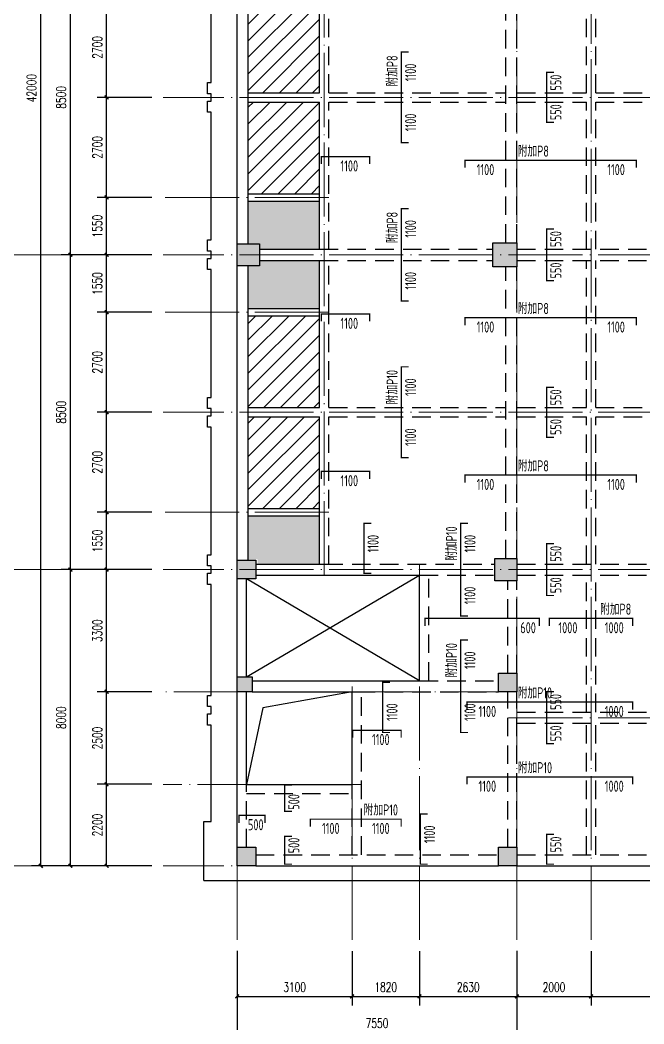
# Model space of a CAD drawing. Extents: x 3968514 to 5230306, y -516551 to -228246.
# Drawn here: x 4768262 to 4785097, y -487690 to -460582 of the extents above; entities that cross this region are included whole.
import ezdxf
from ezdxf.enums import TextEntityAlignment as Align

# ---------------------------------------------------------------- set-up
doc = ezdxf.new("R2010")
doc.units = 0
doc.header["$LTSCALE"] = 1000
doc.header["$MEASUREMENT"] = 0
for name, pattern in [('DASHED', [0.75, 0.5, -0.25]), ('DOTE', [2.42, 2, -0.2, 0.02, -0.2]), ('P_Dash1', [5, 4, -1])]:
    doc.linetypes.add(name, pattern=pattern)
for name, color, linetype, lineweight in [('AXIS', 3, 'Continuous', 15), ('BEAM', 4, 'Continuous', 25), ('BEAM-DASHED', 4, 'P_Dash1', 25), ('COLUMN-HATCH', 251, 'Continuous', 25), ('DOTE', 1, 'DOTE', 9), ('FLOOR', 7, 'Continuous', 25), ('FLOOR-HATCH', 252, 'Continuous', 15), ('FLOOR-REIN-UP', 15, 'Continuous', 35), ('FLOOR-REIN-UP-DIM', 142, 'Continuous', 25), ('FLOOR-REIN-UP-TEXT', 7, 'Continuous', 25), ('HOLE', 7, 'Continuous', 25), ('PUB_DIM', 3, 'Continuous', 15)]:
    doc.layers.add(name, color=color, linetype=linetype, lineweight=lineweight)
doc.layers.add('COLUMN', color=9, linetype='Continuous')
doc.styles.add('_TCH_DIM_T3', font='SIMPLEX.shx', dxfattribs={"width": 0.7, "bigfont": 'GBCBIG.shx'})
doc.styles.add('Pkpmeng', font='Pkpmeng', dxfattribs={"bigfont": 'pkpmchn'})
doc.dimstyles.new('_TCH_ARCH&&100', dxfattribs={"dimtxt": 255, "dimasz": 100, "dimexe": 250, "dimexo": 300, "dimgap": 122.5, "dimtad": 1, "dimdec": 0, "dimzin": 0, "dimdsep": 46, "dimtxsty": '_TCH_DIM_T3', "dimblk": 'ARCHTICK', "dimcen": 0.09, "dimclrt": 7, "dimazin": 2, "dimtfac": 1, "dimtdec": 0, "dimtix": 1, "dimtmove": 2, "dimatfit": 3, "dimfxl": 150, "dimtolj": 1, "dimtzin": 0, "dimarcsym": 0})

# ---------------------------------------------------------------- blocks, each defined once
blk = doc.blocks.new('fydrter')
at = {"layer": 'FLOOR-HATCH'}
h = blk.add_hatch(dxfattribs=at)
h.set_pattern_fill('ANSI31', color=256, scale=100, style=0)
h.set_pattern_definition([(45, (4609227.85, -504201), (-224.5064, 224.5064), [])])
h.paths.add_polyline_path([(4642440, -495775), (4642640, -495775), (4642640, -493825), (4641765, -493825), (4640715, -493825), (4640715, -495975), (4642440, -495975)], flags=0)
h.paths.add_polyline_path([(4626240, -486625), (4627115, -486625), (4628165, -486625), (4628165, -484150), (4626240, -484150)], flags=0)
h.paths.add_polyline_path([(4626240, -483900), (4628165, -483900), (4628165, -481425), (4627115, -481425), (4626240, -481425)], flags=0)
h.paths.add_polyline_path([(4640715, -483900), (4642640, -483900), (4642640, -481425), (4641765, -481425), (4640715, -481425)], flags=0)
h.paths.add_polyline_path([(4626240, -469625), (4627115, -469625), (4628165, -469625), (4628165, -467150), (4626240, -467150)], flags=0)
h.paths.add_polyline_path([(4640740, -469625), (4641765, -469625), (4642640, -469625), (4642640, -467150), (4640740, -467150)], flags=0)
h.paths.add_polyline_path([(4626240, -466900), (4628165, -466900), (4628165, -464425), (4627115, -464425), (4626240, -464425)], flags=0)
h.paths.add_polyline_path([(4640740, -466900), (4642640, -466900), (4642640, -464425), (4641765, -464425), (4640740, -464425)], flags=0)
h.paths.add_polyline_path([(4626340, -457975), (4626190, -457975), (4626190, -461125), (4627115, -461125), (4628165, -461125), (4628165, -457975)], flags=0)
h.paths.add_polyline_path([(4640740, -461125), (4641765, -461125), (4642640, -461125), (4642640, -458675), (4641765, -458675), (4640740, -458675)], flags=0)
h.paths.add_polyline_path([(4642440, -454775), (4642440, -454575), (4640740, -454575), (4640740, -456875), (4641765, -456875), (4642640, -456875), (4642640, -454775)], flags=0)
h.paths.add_polyline_path([(4640715, -492125), (4641765, -492125), (4642640, -492125), (4642640, -489925), (4641765, -489925), (4640715, -489925)], flags=0)
h.paths.add_polyline_path([(4640715, -486625), (4641765, -486625), (4642640, -486625), (4642640, -484150), (4640715, -484150)], flags=0)
h.paths.add_polyline_path([(4640715, -478125), (4641765, -478125), (4642640, -478125), (4642640, -475650), (4640715, -475650)], flags=0)
h.paths.add_polyline_path([(4640715, -475400), (4642640, -475400), (4642640, -472925), (4641765, -472925), (4640715, -472925)], flags=0)
h.paths.add_polyline_path([(4626240, -478125), (4627115, -478125), (4628165, -478125), (4628165, -475650), (4626240, -475650)], flags=0)
h.paths.add_polyline_path([(4626240, -475400), (4628165, -475400), (4628165, -472925), (4627115, -472925), (4626240, -472925)], flags=0)
h = blk.add_hatch(dxfattribs=at)
h.set_pattern_fill('CROSS', color=256, scale=50, style=0)
h.set_pattern_definition([(0, (4609227.85, -504201), (317.5, 317.5), [158.75, -476.25]), (90, (4609307.22, -504280.38), (-317.5, 317.5), [158.75, -476.25])])
h.paths.add_polyline_path([(4640715, -493625), (4641765, -493625), (4642640, -493625), (4642640, -492425), (4641765, -492425), (4640715, -492425)], flags=0)
h.paths.add_polyline_path([(4626490, -488000), (4626490, -488125), (4627115, -488125), (4628165, -488125), (4628165, -486825), (4627115, -486825), (4626240, -486825), (4626240, -488000)], flags=0)
h.paths.add_polyline_path([(4626540, -480075), (4626240, -480075), (4626240, -481225), (4627115, -481225), (4628165, -481225), (4628165, -479925), (4627115, -479925), (4626540, -479925)], flags=0)
h.paths.add_polyline_path([(4642340, -480075), (4642340, -479925), (4641765, -479925), (4640715, -479925), (4640715, -481225), (4641765, -481225), (4642640, -481225), (4642640, -480075)], flags=0)
h.paths.add_polyline_path([(4626540, -479475), (4626540, -479625), (4627115, -479625), (4628165, -479625), (4628165, -478325), (4627115, -478325), (4626240, -478325), (4626240, -479475)], flags=0)
h.paths.add_polyline_path([(4642340, -479475), (4642640, -479475), (4642640, -478325), (4641765, -478325), (4640715, -478325), (4640715, -479625), (4641765, -479625), (4642340, -479625)], flags=0)
h.paths.add_polyline_path([(4626540, -471650), (4626240, -471650), (4626240, -472725), (4627115, -472725), (4628165, -472725), (4628165, -471425), (4627115, -471425), (4626540, -471425)], flags=0)
h.paths.add_polyline_path([(4642340, -471575), (4642340, -471425), (4641765, -471425), (4640715, -471425), (4640715, -472725), (4641765, -472725), (4642640, -472725), (4642640, -471575)], flags=0)
h.paths.add_polyline_path([(4626540, -471000), (4626540, -471125), (4627115, -471125), (4628165, -471125), (4628165, -469825), (4627115, -469825), (4626240, -469825), (4626240, -471000)], flags=0)
h.paths.add_polyline_path([(4642340, -470975), (4642640, -470975), (4642640, -469825), (4641765, -469825), (4640740, -469825), (4640740, -471125), (4641765, -471125), (4642340, -471125)], flags=0)
h.paths.add_polyline_path([(4626490, -463050), (4626240, -463050), (4626240, -464225), (4627115, -464225), (4628165, -464225), (4628165, -462925), (4627115, -462925), (4626490, -462925)], flags=0)
h.paths.add_polyline_path([(4642290, -463100), (4642290, -462925), (4641765, -462925), (4640740, -462925), (4640740, -464225), (4641765, -464225), (4642640, -464225), (4642640, -463100)], flags=0)
h.paths.add_polyline_path([(4626490, -462500), (4626490, -462625), (4627115, -462625), (4628165, -462625), (4628165, -461325), (4627115, -461325), (4626190, -461325), (4626190, -462500)], flags=0)
h.paths.add_polyline_path([(4642290, -462450), (4642640, -462450), (4642640, -461325), (4641765, -461325), (4640740, -461325), (4640740, -462625), (4641765, -462625), (4642290, -462625)], flags=0)
h.paths.add_polyline_path([(4640740, -458375), (4641765, -458375), (4642640, -458375), (4642640, -457075), (4641765, -457075), (4640740, -457075)], flags=0)
h.paths.add_polyline_path([(4642340, -487975), (4642640, -487975), (4642640, -486825), (4641765, -486825), (4640715, -486825), (4640715, -488125), (4641765, -488125), (4642340, -488125)], flags=0)
h.paths.add_polyline_path([(4642340, -488575), (4642340, -488425), (4641765, -488425), (4640715, -488425), (4640715, -489725), (4641765, -489725), (4642640, -489725), (4642640, -488575)], flags=0)
blk = doc.blocks.new('fygdrtests')
at = {"layer": 'FLOOR-REIN-UP', "linetype": 'Continuous', "ltscale": 0.001, "const_width": 35}
for points in [[(21342, 27451), (21142, 27451), (21142, 29901), (21342, 29901)], [(25262, 28001), (25062, 28001), (25062, 29351), (25262, 29351)], [(18982, 26876), (18982, 27076), (20287, 27076), (20287, 26876)], [(22862, 26776), (22862, 26976), (27487, 26976), (27487, 26776)], [(21342, 23176), (21142, 23176), (21142, 25676), (21342, 25676)], [(25262, 23726), (25062, 23726), (25062, 25126), (25262, 25126)], [(18982, 22626), (18982, 22826), (20287, 22826), (20287, 22626)], [(22862, 22526), (22862, 22726), (27487, 22726), (27487, 22526)], [(21342, 18951), (21142, 18951), (21142, 21401), (21342, 21401)], [(25262, 19501), (25062, 19501), (25062, 20851), (25262, 20851)], [(18982, 18376), (18982, 18576), (20287, 18576), (20287, 18376)], [(22862, 18276), (22862, 18476), (27487, 18476), (27487, 18276)], [(20330, 15821), (20130, 15821), (20130, 17176), (20330, 17176)], [(22944, 14676), (22744, 14676), (22744, 17176), (22944, 17176)], [(25262, 15226), (25062, 15226), (25062, 16626), (25262, 16626)], [(21777, 14406), (21777, 14606), (24862, 14606), (24862, 14406)], [(25137, 14406), (25137, 14606), (27387, 14606), (27387, 14406)], [(22944, 11526), (22744, 11526), (22744, 14026), (22944, 14026)], [(20840, 11526), (20640, 11526), (20640, 12881), (20840, 12881)], [(25262, 11226), (25062, 11226), (25062, 12626), (25262, 12626)], [(22912, 12146), (22912, 12346), (27387, 12346), (27387, 12146)], [(19832, 11386), (19832, 11586), (21137, 11586), (21137, 11386)], [(22912, 10126), (22912, 10326), (27387, 10326), (27387, 10126)], [(18192, 9401), (17992, 9401), (17992, 10106), (18192, 10106)], [(16757, 9086), (16757, 9286), (17462, 9286), (17462, 9086)], [(21852, 7971), (21652, 7971), (21652, 9326), (21852, 9326)], [(18687, 8986), (18687, 9186), (21137, 9186), (21137, 8986)], [(18192, 7971), (17992, 7971), (17992, 8726), (18192, 8726)], [(25262, 7971), (25062, 7971), (25062, 8776), (25262, 8776)]]:
    blk.add_lwpolyline(points, dxfattribs=at)
at = {"layer": 'FLOOR-REIN-UP-DIM', "style": 'Pkpmeng', "width": 0.7}
for s, p in [('1100', (21392, 29351)), ('550', (25312, 29076)), ('550', (25312, 28276)), ('1100', (21392, 28001)), ('1100', (21392, 25126)), ('550', (25312, 24851)), ('550', (25312, 24001)), ('1100', (21392, 23726)), ('1100', (21392, 20851)), ('550', (25312, 20576)), ('550', (25312, 19776)), ('1100', (21392, 19501)), ('1100', (20380, 16626)), ('1100', (22994, 16626)), ('550', (25312, 16351)), ('550', (25312, 15501)), ('1100', (22994, 15226)), ('1100', (22994, 13476)), ('550', (25312, 12351)), ('1100', (20890, 12076)), ('1100', (22994, 12076)), ('550', (25312, 11501)), ('500', (18242, 9651)), ('1100', (21902, 8776)), ('550', (25312, 8501)), ('500', (18242, 8476))]:
    blk.add_text(s, height=300, rotation=90, dxfattribs=at).set_placement(p, align=Align.MIDDLE_CENTER)
for s, p in [('1100', (19737, 26826)), ('1100', (23412, 26726)), ('1100', (26937, 26726)), ('1100', (19737, 22576)), ('1100', (23412, 22476)), ('1100', (26937, 22476)), ('1100', (19737, 18326)), ('1100', (23412, 18226)), ('1100', (26937, 18226)), ('600', (24562, 14356)), ('1000', (25637, 14356)), ('1000', (26887, 14356)), ('1100', (23462, 12096)), ('1000', (26887, 12096)), ('1100', (20587, 11336)), ('1100', (23462, 10076)), ('1000', (26887, 10076)), ('500', (17212, 9036)), ('1100', (19237, 8936)), ('1100', (20587, 8936))]:
    blk.add_text(s, height=300, dxfattribs=at).set_placement(p, align=Align.MIDDLE_CENTER)
at = {"layer": 'FLOOR-REIN-UP-TEXT', "style": 'Pkpmeng', "width": 0.7}
for s, p in [('附加P8', (20892, 28969)), ('附加P8', (20892, 24744)), ('附加P10', (20892, 20388)), ('附加P10', (22494, 16163)), ('附加P10', (22494, 13013))]:
    blk.add_text(s, height=300, rotation=90, dxfattribs=at).set_placement(p, align=Align.MIDDLE_LEFT)
for s, p in [('附加P8', (24282, 27226)), ('附加P8', (24282, 22976)), ('附加P8', (24282, 18726)), ('附加P8', (26505, 14856)), ('附加P10', (24282, 12596)), ('附加P10', (24282, 10576)), ('附加P10', (20124, 9436))]:
    blk.add_text(s, height=300, dxfattribs=at).set_placement(p, align=Align.MIDDLE_LEFT)
blk = doc.blocks.new('tgsefsetws')
at = {"layer": 'COLUMN-HATCH'}
for points in [[(5573281, -388716), (5573881, -388716), (5573881, -389316), (5573281, -389316)], [(5580181, -388691), (5580831, -388691), (5580831, -389341), (5580181, -389341)], [(5573281, -397266), (5573781, -397266), (5573781, -397766), (5573281, -397766)], [(5580231, -397216), (5580831, -397216), (5580831, -397816), (5580231, -397816)], [(5580331, -400316), (5580831, -400316), (5580831, -400816), (5580331, -400816)], [(5573281, -400416), (5573681, -400416), (5573681, -400816), (5573281, -400816)], [(5573281, -405016), (5573781, -405016), (5573781, -405516), (5573281, -405516)], [(5580331, -405016), (5580831, -405016), (5580831, -405516), (5580331, -405516)]]:
    blk.add_hatch(color=256, dxfattribs=at).paths.add_polyline_path(points, flags=0)
for points in [[(5572382, -405916), (5572382, -404316), (5572582, -404316), (5572582, -401717), (5572482, -401717), (5572482, -401416), (5572582, -401416), (5572582, -401216), (5572482, -401216), (5572482, -400916), (5572582, -400916), (5572582, -397916), (5572482, -397916), (5572482, -397616), (5572582, -397616), (5572582, -397416), (5572482, -397416), (5572482, -397116), (5572582, -397116), (5572582, -393666), (5572482, -393666), (5572482, -393366), (5572582, -393366), (5572582, -393166), (5572482, -393166), (5572482, -392866), (5572582, -392866), (5572582, -389416), (5572482, -389416), (5572482, -389116), (5572582, -389116), (5572582, -388916), (5572482, -388916), (5572482, -388616), (5572582, -388616), (5572582, -385166), (5572482, -385166), (5572482, -384866), (5572582, -384866), (5572582, -384666), (5572482, -384666), (5572482, -384366), (5572582, -384366), (5572582, -380916)], [(5572382, -405916), (5591182, -405916)]]:
    blk.add_lwpolyline(points)
at = {"layer": 'BEAM'}
for p, q in [((5573281, -388716), (5573281, -380841)), ((5573581, -388716), (5573581, -380841)), ((5575506, -384641), (5575506, -382066)), ((5573581, -384641), (5575506, -384641)), ((5573581, -384891), (5575506, -384891)), ((5575506, -388866), (5575506, -384891)), ((5573581, -387366), (5575506, -387366)), ((5573581, -387566), (5575506, -387566)), ((5573881, -388866), (5575756, -388866)), ((5573881, -389166), (5575756, -389166)), ((5575506, -390566), (5575506, -389166)), ((5573281, -397266), (5573281, -389316)), ((5573581, -397266), (5573581, -389316)), ((5573581, -390466), (5575506, -390466)), ((5575506, -393141), (5575506, -390566)), ((5573581, -390666), (5575506, -390666)), ((5573581, -393141), (5575506, -393141)), ((5573581, -393391), (5575506, -393391)), ((5575506, -397366), (5575506, -393391)), ((5573581, -395866), (5575506, -395866)), ((5573581, -396066), (5575506, -396066)), ((5573781, -397366), (5575631, -397366)), ((5573781, -397666), (5578201, -397666)), ((5578201, -400516), (5578201, -397666)), ((5573281, -400416), (5573281, -397766)), ((5573531, -400416), (5573531, -397766)), ((5573681, -400516), (5578201, -400516)), ((5573281, -405016), (5573281, -400816)), ((5573531, -403441), (5573531, -400816)), ((5573681, -400816), (5576507, -400816)), ((5576382, -403441), (5576382, -400816)), ((5573531, -403316), (5576382, -403316)), ((5573781, -405516), (5580331, -405516)), ((5580831, -405516), (5589781, -405516))]:
    blk.add_line(p, q, dxfattribs=at)
at = {"layer": 'BEAM-DASHED', "linetype": 'DASHED'}
for p, q in [((5580531, -388691), (5580531, -380866)), ((5580831, -388691), (5580831, -380866)), ((5582706, -384641), (5582706, -380666)), ((5582956, -384641), (5582956, -380666)), ((5575756, -384641), (5575756, -382066)), ((5575756, -384641), (5580531, -384641)), ((5580831, -384641), (5582706, -384641)), ((5582956, -384641), (5587806, -384641)), ((5575756, -384891), (5580531, -384891)), ((5575756, -388866), (5575756, -384891)), ((5580831, -384891), (5582706, -384891)), ((5582706, -388866), (5582706, -384891)), ((5582956, -388866), (5582956, -384891)), ((5582956, -384891), (5587806, -384891)), ((5575506, -388866), (5580181, -388866)), ((5580831, -388866), (5588056, -388866)), ((5575506, -389166), (5580181, -389166)), ((5575756, -390566), (5575756, -389166)), ((5580831, -389166), (5588056, -389166)), ((5582706, -393141), (5582706, -389166)), ((5582956, -393141), (5582956, -389166)), ((5580531, -397216), (5580531, -389341)), ((5580831, -397216), (5580831, -389341)), ((5575756, -393141), (5575756, -390566)), ((5575756, -393141), (5580531, -393141)), ((5580831, -393141), (5582706, -393141)), ((5582956, -393141), (5587806, -393141)), ((5575756, -393391), (5580531, -393391)), ((5575756, -397366), (5575756, -393391)), ((5580831, -393391), (5582706, -393391)), ((5582706, -397366), (5582706, -393391)), ((5582956, -393391), (5587806, -393391)), ((5582956, -397366), (5582956, -393391)), ((5575631, -397366), (5580231, -397366)), ((5580831, -397366), (5588056, -397366)), ((5578201, -397666), (5580231, -397666)), ((5578451, -400516), (5578451, -397666)), ((5580831, -397666), (5588056, -397666)), ((5582706, -401366), (5582706, -397666)), ((5582956, -401366), (5582956, -397666)), ((5580581, -400316), (5580581, -397816)), ((5580831, -400316), (5580831, -397816)), ((5578201, -400516), (5580331, -400516)), ((5576507, -400816), (5580331, -400816)), ((5576632, -405216), (5576632, -400816)), ((5580581, -405016), (5580581, -400816)), ((5580831, -405016), (5580831, -400816)), ((5580831, -401366), (5588056, -401366)), ((5580831, -401666), (5588056, -401666)), ((5582706, -405216), (5582706, -401666)), ((5582956, -405216), (5582956, -401666)), ((5573531, -405016), (5573531, -403441)), ((5573531, -403566), (5576382, -403566)), ((5576382, -405216), (5576382, -403441)), ((5573781, -405216), (5580331, -405216)), ((5580831, -405216), (5587931, -405216))]:
    blk.add_line(p, q, dxfattribs=at)
at = {"layer": 'COLUMN'}
for points in [[(5573281, -388716), (5573881, -388716), (5573881, -389316), (5573281, -389316), (5573281, -388716)], [(5580181, -388691), (5580831, -388691), (5580831, -389341), (5580181, -389341), (5580181, -388691)], [(5573281, -397266), (5573781, -397266), (5573781, -397766), (5573281, -397766), (5573281, -397266)], [(5580231, -397216), (5580831, -397216), (5580831, -397816), (5580231, -397816), (5580231, -397216)], [(5580331, -400316), (5580831, -400316), (5580831, -400816), (5580331, -400816), (5580331, -400316)], [(5573281, -400416), (5573681, -400416), (5573681, -400816), (5573281, -400816), (5573281, -400416)], [(5573281, -405016), (5573781, -405016), (5573781, -405516), (5573281, -405516), (5573281, -405016)], [(5580331, -405016), (5580831, -405016), (5580831, -405516), (5580331, -405516), (5580331, -405016)]]:
    blk.add_lwpolyline(points, dxfattribs=at)
at = {"layer": 'FLOOR'}
for p, q in [((5573531, -400416), (5578201, -397666)), ((5578201, -400516), (5573531, -397766))]:
    blk.add_line(p, q, dxfattribs=at)
at = {"layer": 'HOLE'}
for p, q in [((5576382, -400816), (5573969, -401254)), ((5573969, -401254), (5573531, -403316))]:
    blk.add_line(p, q, dxfattribs=at)
blk = doc.blocks.new('_ArchTick')
at = {"color": 0, "linetype": 'ByBlock', "const_width": 0.4}
blk.add_lwpolyline([(-0.5, -0.5), (0.5, 0.5)], dxfattribs=at)
blk = doc.blocks.new('*D1341')
at = {"layer": 'AXIS', "color": 0, "lineweight": -2, "transparency": 16777216}
for p, q in [((0, -44300), (0, -47550)), ((17000, -44300), (17000, -47550)), ((0, -47300), (17000, -47300))]:
    blk.add_line(p, q, dxfattribs=at)
at = {"layer": 'Defpoints', "color": 0, "transparency": 16777216}
for p in [(0, -44000), (17000, -44000), (17000, -47300)]:
    blk.add_point(p, dxfattribs=at)
at = {"layer": 'AXIS', "color": 0, "lineweight": -2, "transparency": 16777216, "xscale": 100, "yscale": 100, "zscale": 100, "rotation": 180}
blk.add_blockref('_ArchTick', (0, -47300), dxfattribs=at)
at = {"layer": 'AXIS', "color": 0, "lineweight": -2, "transparency": 16777216, "xscale": 100, "yscale": 100, "zscale": 100}
blk.add_blockref('_ArchTick', (17000, -47300), dxfattribs=at)
at = {"layer": 'AXIS', "color": 7, "transparency": 16777216, "insert": (8500, -47050), "char_height": 255, "attachment_point": 5, "style": '_TCH_DIM_T3'}
blk.add_mtext('\\A1;17000', dxfattribs=at)
blk = doc.blocks.new('*D1342')
at = {"layer": 'AXIS', "color": 0, "lineweight": -2, "transparency": 16777216}
for p, q in [((0, -44300), (0, -46750)), ((7550, -44300), (7550, -46750)), ((0, -46500), (7550, -46500))]:
    blk.add_line(p, q, dxfattribs=at)
at = {"layer": 'Defpoints', "color": 0, "transparency": 16777216}
for p in [(0, -44000), (7550, -44000), (7550, -46500)]:
    blk.add_point(p, dxfattribs=at)
at = {"layer": 'AXIS', "color": 0, "lineweight": -2, "transparency": 16777216, "xscale": 100, "yscale": 100, "zscale": 100, "rotation": 180}
blk.add_blockref('_ArchTick', (0, -46500), dxfattribs=at)
at = {"layer": 'AXIS', "color": 0, "lineweight": -2, "transparency": 16777216, "xscale": 100, "yscale": 100, "zscale": 100}
blk.add_blockref('_ArchTick', (7550, -46500), dxfattribs=at)
at = {"layer": 'AXIS', "color": 7, "transparency": 16777216, "insert": (3775, -46250), "char_height": 255, "attachment_point": 5, "style": '_TCH_DIM_T3'}
blk.add_mtext('\\A1;7550', dxfattribs=at)
blk = doc.blocks.new('*D1343')
at = {"layer": 'AXIS', "color": 0, "lineweight": -2, "transparency": 16777216}
for p, q in [((7550, -44300), (7550, -46750)), ((17000, -44300), (17000, -46750)), ((7550, -46500), (17000, -46500))]:
    blk.add_line(p, q, dxfattribs=at)
at = {"layer": 'Defpoints', "color": 0, "transparency": 16777216}
for p in [(7550, -44000), (17000, -44000), (17000, -46500)]:
    blk.add_point(p, dxfattribs=at)
at = {"layer": 'AXIS', "color": 0, "lineweight": -2, "transparency": 16777216, "xscale": 100, "yscale": 100, "zscale": 100, "rotation": 180}
blk.add_blockref('_ArchTick', (7550, -46500), dxfattribs=at)
at = {"layer": 'AXIS', "color": 0, "lineweight": -2, "transparency": 16777216, "xscale": 100, "yscale": 100, "zscale": 100}
blk.add_blockref('_ArchTick', (17000, -46500), dxfattribs=at)
at = {"layer": 'AXIS', "color": 7, "transparency": 16777216, "insert": (12275, -46250), "char_height": 255, "attachment_point": 5, "style": '_TCH_DIM_T3'}
blk.add_mtext('\\A1;9450', dxfattribs=at)
blk = doc.blocks.new('*D1353')
at = {"layer": 'AXIS', "color": 0, "lineweight": -2, "transparency": 16777216}
for p, q in [((-2300, 0), (-5550, 0)), ((-5300, -42000), (-5300, 0)), ((-2300, -42000), (-5550, -42000))]:
    blk.add_line(p, q, dxfattribs=at)
at = {"layer": 'Defpoints', "color": 0, "transparency": 16777216}
for p in [(-5300, 0), (-2000, 0), (-2000, -42000)]:
    blk.add_point(p, dxfattribs=at)
at = {"layer": 'AXIS', "color": 0, "lineweight": -2, "transparency": 16777216, "xscale": 100, "yscale": 100, "zscale": 100}
for p, rotation in [((-5300, 0), 90), ((-5300, -42000), 270)]:
    blk.add_blockref('_ArchTick', p, dxfattribs=dict(at, rotation=rotation))
at = {"layer": 'AXIS', "color": 7, "transparency": 16777216, "insert": (-5550, -21000), "char_height": 255, "attachment_point": 5, "rotation": 90, "style": '_TCH_DIM_T3'}
blk.add_mtext('\\A1;42000', dxfattribs=at)
blk = doc.blocks.new('*D1354')
at = {"layer": 'AXIS', "color": 0, "lineweight": -2, "transparency": 16777216}
for p, q in [((-2300, -34000), (-4750, -34000)), ((-4500, -42000), (-4500, -34000)), ((-2300, -42000), (-4750, -42000))]:
    blk.add_line(p, q, dxfattribs=at)
at = {"layer": 'Defpoints', "color": 0, "transparency": 16777216}
for p in [(-4500, -34000), (-2000, -34000), (-2000, -42000)]:
    blk.add_point(p, dxfattribs=at)
at = {"layer": 'AXIS', "color": 0, "lineweight": -2, "transparency": 16777216, "xscale": 100, "yscale": 100, "zscale": 100}
for p, rotation in [((-4500, -34000), 90), ((-4500, -42000), 270)]:
    blk.add_blockref('_ArchTick', p, dxfattribs=dict(at, rotation=rotation))
at = {"layer": 'AXIS', "color": 7, "transparency": 16777216, "insert": (-4750, -38000), "char_height": 255, "attachment_point": 5, "rotation": 90, "style": '_TCH_DIM_T3'}
blk.add_mtext('\\A1;8000', dxfattribs=at)
blk = doc.blocks.new('*D1355')
at = {"layer": 'AXIS', "color": 0, "lineweight": -2, "transparency": 16777216}
for p, q in [((-2300, -25500), (-4750, -25500)), ((-4500, -34000), (-4500, -25500)), ((-2300, -34000), (-4750, -34000))]:
    blk.add_line(p, q, dxfattribs=at)
at = {"layer": 'Defpoints', "color": 0, "transparency": 16777216}
for p in [(-4500, -25500), (-2000, -25500), (-2000, -34000)]:
    blk.add_point(p, dxfattribs=at)
at = {"layer": 'AXIS', "color": 0, "lineweight": -2, "transparency": 16777216, "xscale": 100, "yscale": 100, "zscale": 100}
for p, rotation in [((-4500, -25500), 90), ((-4500, -34000), 270)]:
    blk.add_blockref('_ArchTick', p, dxfattribs=dict(at, rotation=rotation))
at = {"layer": 'AXIS', "color": 7, "transparency": 16777216, "insert": (-4750, -29750), "char_height": 255, "attachment_point": 5, "rotation": 90, "style": '_TCH_DIM_T3'}
blk.add_mtext('\\A1;8500', dxfattribs=at)
blk = doc.blocks.new('*D1356')
at = {"layer": 'AXIS', "color": 0, "lineweight": -2, "transparency": 16777216}
for p, q in [((-2300, -17000), (-4750, -17000)), ((-4500, -25500), (-4500, -17000)), ((-2300, -25500), (-4750, -25500))]:
    blk.add_line(p, q, dxfattribs=at)
at = {"layer": 'Defpoints', "color": 0, "transparency": 16777216}
for p in [(-4500, -17000), (-2000, -17000), (-2000, -25500)]:
    blk.add_point(p, dxfattribs=at)
at = {"layer": 'AXIS', "color": 0, "lineweight": -2, "transparency": 16777216, "xscale": 100, "yscale": 100, "zscale": 100}
for p, rotation in [((-4500, -17000), 90), ((-4500, -25500), 270)]:
    blk.add_blockref('_ArchTick', p, dxfattribs=dict(at, rotation=rotation))
at = {"layer": 'AXIS', "color": 7, "transparency": 16777216, "insert": (-4750, -21250), "char_height": 255, "attachment_point": 5, "rotation": 90, "style": '_TCH_DIM_T3'}
blk.add_mtext('\\A1;8500', dxfattribs=at)
blk = doc.blocks.new('*D1094')
at = {"layer": 'Defpoints', "color": 0, "transparency": 16777216}
for p in [(4770596, -481220), (4772121, -481220), (4772121, -483421)]:
    blk.add_point(p, dxfattribs=at)
at = {"layer": 'PUB_DIM', "color": 0, "lineweight": -2, "transparency": 16777216}
for p, q in [((4771821, -481220), (4770346, -481220)), ((4770596, -483421), (4770596, -481220)), ((4771821, -483421), (4770346, -483421))]:
    blk.add_line(p, q, dxfattribs=at)
at = {"layer": 'PUB_DIM', "color": 0, "lineweight": -2, "transparency": 16777216, "xscale": 100, "yscale": 100, "zscale": 100}
for p, rotation in [((4770596, -481220), 90), ((4770596, -483421), 270)]:
    blk.add_blockref('_ArchTick', p, dxfattribs=dict(at, rotation=rotation))
at = {"layer": 'PUB_DIM', "color": 7, "transparency": 16777216, "insert": (4770346, -482320), "char_height": 255, "attachment_point": 5, "rotation": 90, "style": '_TCH_DIM_T3'}
blk.add_mtext('\\A1;2200', dxfattribs=at)
blk = doc.blocks.new('*D1095')
at = {"layer": 'Defpoints', "color": 0, "transparency": 16777216}
for p in [(4770596, -478721), (4772121, -478721), (4772121, -481220)]:
    blk.add_point(p, dxfattribs=at)
at = {"layer": 'PUB_DIM', "color": 0, "lineweight": -2, "transparency": 16777216}
for p, q in [((4771821, -478721), (4770346, -478721)), ((4770596, -481220), (4770596, -478721)), ((4771821, -481220), (4770346, -481220))]:
    blk.add_line(p, q, dxfattribs=at)
at = {"layer": 'PUB_DIM', "color": 0, "lineweight": -2, "transparency": 16777216, "xscale": 100, "yscale": 100, "zscale": 100}
for p, rotation in [((4770596, -478721), 90), ((4770596, -481220), 270)]:
    blk.add_blockref('_ArchTick', p, dxfattribs=dict(at, rotation=rotation))
at = {"layer": 'PUB_DIM', "color": 7, "transparency": 16777216, "insert": (4770346, -479970), "char_height": 255, "attachment_point": 5, "rotation": 90, "style": '_TCH_DIM_T3'}
blk.add_mtext('\\A1;2500', dxfattribs=at)
blk = doc.blocks.new('*D1096')
at = {"layer": 'Defpoints', "color": 0, "transparency": 16777216}
for p in [(4770596, -475421), (4772121, -475421), (4772121, -478721)]:
    blk.add_point(p, dxfattribs=at)
at = {"layer": 'PUB_DIM', "color": 0, "lineweight": -2, "transparency": 16777216}
for p, q in [((4771821, -475421), (4770346, -475421)), ((4770596, -478721), (4770596, -475421)), ((4771821, -478721), (4770346, -478721))]:
    blk.add_line(p, q, dxfattribs=at)
at = {"layer": 'PUB_DIM', "color": 0, "lineweight": -2, "transparency": 16777216, "xscale": 100, "yscale": 100, "zscale": 100}
for p, rotation in [((4770596, -475421), 90), ((4770596, -478721), 270)]:
    blk.add_blockref('_ArchTick', p, dxfattribs=dict(at, rotation=rotation))
at = {"layer": 'PUB_DIM', "color": 7, "transparency": 16777216, "insert": (4770346, -477071), "char_height": 255, "attachment_point": 5, "rotation": 90, "style": '_TCH_DIM_T3'}
blk.add_mtext('\\A1;3300', dxfattribs=at)
blk = doc.blocks.new('*D1097')
at = {"layer": 'Defpoints', "color": 0, "transparency": 16777216}
for p in [(4770596, -473871), (4772121, -473871), (4772121, -475421)]:
    blk.add_point(p, dxfattribs=at)
at = {"layer": 'PUB_DIM', "color": 0, "lineweight": -2, "transparency": 16777216}
for p, q in [((4771821, -473871), (4770346, -473871)), ((4770596, -475421), (4770596, -473871)), ((4771821, -475421), (4770346, -475421))]:
    blk.add_line(p, q, dxfattribs=at)
at = {"layer": 'PUB_DIM', "color": 0, "lineweight": -2, "transparency": 16777216, "xscale": 100, "yscale": 100, "zscale": 100}
for p, rotation in [((4770596, -473871), 90), ((4770596, -475421), 270)]:
    blk.add_blockref('_ArchTick', p, dxfattribs=dict(at, rotation=rotation))
at = {"layer": 'PUB_DIM', "color": 7, "transparency": 16777216, "insert": (4770346, -474646), "char_height": 255, "attachment_point": 5, "rotation": 90, "style": '_TCH_DIM_T3'}
blk.add_mtext('\\A1;1550', dxfattribs=at)
blk = doc.blocks.new('*D1098')
at = {"layer": 'Defpoints', "color": 0, "transparency": 16777216}
for p in [(4770596, -471171), (4772121, -471171), (4772121, -473871)]:
    blk.add_point(p, dxfattribs=at)
at = {"layer": 'PUB_DIM', "color": 0, "lineweight": -2, "transparency": 16777216}
for p, q in [((4771821, -471171), (4770346, -471171)), ((4770596, -473871), (4770596, -471171)), ((4771821, -473871), (4770346, -473871))]:
    blk.add_line(p, q, dxfattribs=at)
at = {"layer": 'PUB_DIM', "color": 0, "lineweight": -2, "transparency": 16777216, "xscale": 100, "yscale": 100, "zscale": 100}
for p, rotation in [((4770596, -471171), 90), ((4770596, -473871), 270)]:
    blk.add_blockref('_ArchTick', p, dxfattribs=dict(at, rotation=rotation))
at = {"layer": 'PUB_DIM', "color": 7, "transparency": 16777216, "insert": (4770346, -472521), "char_height": 255, "attachment_point": 5, "rotation": 90, "style": '_TCH_DIM_T3'}
blk.add_mtext('\\A1;2700', dxfattribs=at)
blk = doc.blocks.new('*D1099')
at = {"layer": 'Defpoints', "color": 0, "transparency": 16777216}
for p in [(4770596, -468471), (4772121, -468471), (4772121, -471171)]:
    blk.add_point(p, dxfattribs=at)
at = {"layer": 'PUB_DIM', "color": 0, "lineweight": -2, "transparency": 16777216}
for p, q in [((4771821, -468471), (4770346, -468471)), ((4770596, -471171), (4770596, -468471)), ((4771821, -471171), (4770346, -471171))]:
    blk.add_line(p, q, dxfattribs=at)
at = {"layer": 'PUB_DIM', "color": 0, "lineweight": -2, "transparency": 16777216, "xscale": 100, "yscale": 100, "zscale": 100}
for p, rotation in [((4770596, -468471), 90), ((4770596, -471171), 270)]:
    blk.add_blockref('_ArchTick', p, dxfattribs=dict(at, rotation=rotation))
at = {"layer": 'PUB_DIM', "color": 7, "transparency": 16777216, "insert": (4770346, -469821), "char_height": 255, "attachment_point": 5, "rotation": 90, "style": '_TCH_DIM_T3'}
blk.add_mtext('\\A1;2700', dxfattribs=at)
blk = doc.blocks.new('*D1100')
at = {"layer": 'Defpoints', "color": 0, "transparency": 16777216}
for p in [(4770596, -466921), (4772121, -466921), (4772121, -468471)]:
    blk.add_point(p, dxfattribs=at)
at = {"layer": 'PUB_DIM', "color": 0, "lineweight": -2, "transparency": 16777216}
for p, q in [((4771821, -466921), (4770346, -466921)), ((4770596, -468471), (4770596, -466921)), ((4771821, -468471), (4770346, -468471))]:
    blk.add_line(p, q, dxfattribs=at)
at = {"layer": 'PUB_DIM', "color": 0, "lineweight": -2, "transparency": 16777216, "xscale": 100, "yscale": 100, "zscale": 100}
for p, rotation in [((4770596, -466921), 90), ((4770596, -468471), 270)]:
    blk.add_blockref('_ArchTick', p, dxfattribs=dict(at, rotation=rotation))
at = {"layer": 'PUB_DIM', "color": 7, "transparency": 16777216, "insert": (4770346, -467696), "char_height": 255, "attachment_point": 5, "rotation": 90, "style": '_TCH_DIM_T3'}
blk.add_mtext('\\A1;1550', dxfattribs=at)
blk = doc.blocks.new('*D1101')
at = {"layer": 'Defpoints', "color": 0, "transparency": 16777216}
for p in [(4770596, -465371), (4772121, -465371), (4772121, -466921)]:
    blk.add_point(p, dxfattribs=at)
at = {"layer": 'PUB_DIM', "color": 0, "lineweight": -2, "transparency": 16777216}
for p, q in [((4771821, -465371), (4770346, -465371)), ((4770596, -466921), (4770596, -465371)), ((4771821, -466921), (4770346, -466921))]:
    blk.add_line(p, q, dxfattribs=at)
at = {"layer": 'PUB_DIM', "color": 0, "lineweight": -2, "transparency": 16777216, "xscale": 100, "yscale": 100, "zscale": 100}
for p, rotation in [((4770596, -465371), 90), ((4770596, -466921), 270)]:
    blk.add_blockref('_ArchTick', p, dxfattribs=dict(at, rotation=rotation))
at = {"layer": 'PUB_DIM', "color": 7, "transparency": 16777216, "insert": (4770346, -466146), "char_height": 255, "attachment_point": 5, "rotation": 90, "style": '_TCH_DIM_T3'}
blk.add_mtext('\\A1;1550', dxfattribs=at)
blk = doc.blocks.new('*D1102')
at = {"layer": 'Defpoints', "color": 0, "transparency": 16777216}
for p in [(4770596, -462671), (4772121, -462671), (4772121, -465371)]:
    blk.add_point(p, dxfattribs=at)
at = {"layer": 'PUB_DIM', "color": 0, "lineweight": -2, "transparency": 16777216}
for p, q in [((4771821, -462671), (4770346, -462671)), ((4770596, -465371), (4770596, -462671)), ((4771821, -465371), (4770346, -465371))]:
    blk.add_line(p, q, dxfattribs=at)
at = {"layer": 'PUB_DIM', "color": 0, "lineweight": -2, "transparency": 16777216, "xscale": 100, "yscale": 100, "zscale": 100}
for p, rotation in [((4770596, -462671), 90), ((4770596, -465371), 270)]:
    blk.add_blockref('_ArchTick', p, dxfattribs=dict(at, rotation=rotation))
at = {"layer": 'PUB_DIM', "color": 7, "transparency": 16777216, "insert": (4770346, -464021), "char_height": 255, "attachment_point": 5, "rotation": 90, "style": '_TCH_DIM_T3'}
blk.add_mtext('\\A1;2700', dxfattribs=at)
blk = doc.blocks.new('*D1103')
at = {"layer": 'Defpoints', "color": 0, "transparency": 16777216}
for p in [(4770596, -459971), (4772121, -459971), (4772121, -462671)]:
    blk.add_point(p, dxfattribs=at)
at = {"layer": 'PUB_DIM', "color": 0, "lineweight": -2, "transparency": 16777216}
for p, q in [((4771821, -459971), (4770346, -459971)), ((4770596, -462671), (4770596, -459971)), ((4771821, -462671), (4770346, -462671))]:
    blk.add_line(p, q, dxfattribs=at)
at = {"layer": 'PUB_DIM', "color": 0, "lineweight": -2, "transparency": 16777216, "xscale": 100, "yscale": 100, "zscale": 100}
for p, rotation in [((4770596, -459971), 90), ((4770596, -462671), 270)]:
    blk.add_blockref('_ArchTick', p, dxfattribs=dict(at, rotation=rotation))
at = {"layer": 'PUB_DIM', "color": 7, "transparency": 16777216, "insert": (4770346, -461321), "char_height": 255, "attachment_point": 5, "rotation": 90, "style": '_TCH_DIM_T3'}
blk.add_mtext('\\A1;2700', dxfattribs=at)
blk = doc.blocks.new('*D1138')
at = {"layer": 'Defpoints', "color": 0, "transparency": 16777216}
for p in [(4774121, -485421), (4777221, -485421), (4777221, -486946)]:
    blk.add_point(p, dxfattribs=at)
at = {"layer": 'PUB_DIM', "color": 0, "lineweight": -2, "transparency": 16777216}
for p, q in [((4774121, -485721), (4774121, -487196)), ((4777221, -485721), (4777221, -487196)), ((4774121, -486946), (4777221, -486946))]:
    blk.add_line(p, q, dxfattribs=at)
at = {"layer": 'PUB_DIM', "color": 0, "lineweight": -2, "transparency": 16777216, "xscale": 100, "yscale": 100, "zscale": 100, "rotation": 180}
blk.add_blockref('_ArchTick', (4774121, -486946), dxfattribs=at)
at = {"layer": 'PUB_DIM', "color": 0, "lineweight": -2, "transparency": 16777216, "xscale": 100, "yscale": 100, "zscale": 100}
blk.add_blockref('_ArchTick', (4777221, -486946), dxfattribs=at)
at = {"layer": 'PUB_DIM', "color": 7, "transparency": 16777216, "insert": (4775671, -486696), "char_height": 255, "attachment_point": 5, "style": '_TCH_DIM_T3'}
blk.add_mtext('\\A1;3100', dxfattribs=at)
blk = doc.blocks.new('*D1139')
at = {"layer": 'Defpoints', "color": 0, "transparency": 16777216}
for p in [(4777221, -485421), (4779041, -485421), (4779041, -486946)]:
    blk.add_point(p, dxfattribs=at)
at = {"layer": 'PUB_DIM', "color": 0, "lineweight": -2, "transparency": 16777216}
for p, q in [((4777221, -485721), (4777221, -487196)), ((4779041, -485721), (4779041, -487196)), ((4777221, -486946), (4779041, -486946))]:
    blk.add_line(p, q, dxfattribs=at)
at = {"layer": 'PUB_DIM', "color": 0, "lineweight": -2, "transparency": 16777216, "xscale": 100, "yscale": 100, "zscale": 100, "rotation": 180}
blk.add_blockref('_ArchTick', (4777221, -486946), dxfattribs=at)
at = {"layer": 'PUB_DIM', "color": 0, "lineweight": -2, "transparency": 16777216, "xscale": 100, "yscale": 100, "zscale": 100}
blk.add_blockref('_ArchTick', (4779041, -486946), dxfattribs=at)
at = {"layer": 'PUB_DIM', "color": 7, "transparency": 16777216, "insert": (4778131, -486696), "char_height": 255, "attachment_point": 5, "style": '_TCH_DIM_T3'}
blk.add_mtext('\\A1;1820', dxfattribs=at)
blk = doc.blocks.new('*D1140')
at = {"layer": 'Defpoints', "color": 0, "transparency": 16777216}
for p in [(4779041, -485421), (4781671, -485421), (4781671, -486946)]:
    blk.add_point(p, dxfattribs=at)
at = {"layer": 'PUB_DIM', "color": 0, "lineweight": -2, "transparency": 16777216}
for p, q in [((4779041, -485721), (4779041, -487196)), ((4781671, -485721), (4781671, -487196)), ((4779041, -486946), (4781671, -486946))]:
    blk.add_line(p, q, dxfattribs=at)
at = {"layer": 'PUB_DIM', "color": 0, "lineweight": -2, "transparency": 16777216, "xscale": 100, "yscale": 100, "zscale": 100, "rotation": 180}
blk.add_blockref('_ArchTick', (4779041, -486946), dxfattribs=at)
at = {"layer": 'PUB_DIM', "color": 0, "lineweight": -2, "transparency": 16777216, "xscale": 100, "yscale": 100, "zscale": 100}
blk.add_blockref('_ArchTick', (4781671, -486946), dxfattribs=at)
at = {"layer": 'PUB_DIM', "color": 7, "transparency": 16777216, "insert": (4780356, -486696), "char_height": 255, "attachment_point": 5, "style": '_TCH_DIM_T3'}
blk.add_mtext('\\A1;2630', dxfattribs=at)
blk = doc.blocks.new('*D1141')
at = {"layer": 'Defpoints', "color": 0, "transparency": 16777216}
for p in [(4781671, -485421), (4783671, -485421), (4783671, -486946)]:
    blk.add_point(p, dxfattribs=at)
at = {"layer": 'PUB_DIM', "color": 0, "lineweight": -2, "transparency": 16777216}
for p, q in [((4781671, -485721), (4781671, -487196)), ((4783671, -485721), (4783671, -487196)), ((4781671, -486946), (4783671, -486946))]:
    blk.add_line(p, q, dxfattribs=at)
at = {"layer": 'PUB_DIM', "color": 0, "lineweight": -2, "transparency": 16777216, "xscale": 100, "yscale": 100, "zscale": 100, "rotation": 180}
blk.add_blockref('_ArchTick', (4781671, -486946), dxfattribs=at)
at = {"layer": 'PUB_DIM', "color": 0, "lineweight": -2, "transparency": 16777216, "xscale": 100, "yscale": 100, "zscale": 100}
blk.add_blockref('_ArchTick', (4783671, -486946), dxfattribs=at)
at = {"layer": 'PUB_DIM', "color": 7, "transparency": 16777216, "insert": (4782671, -486696), "char_height": 255, "attachment_point": 5, "style": '_TCH_DIM_T3'}
blk.add_mtext('\\A1;2000', dxfattribs=at)
blk = doc.blocks.new('*D1142')
at = {"layer": 'Defpoints', "color": 0, "transparency": 16777216}
for p in [(4783671, -485421), (4788771, -485421), (4788771, -486946)]:
    blk.add_point(p, dxfattribs=at)
at = {"layer": 'PUB_DIM', "color": 0, "lineweight": -2, "transparency": 16777216}
for p, q in [((4783671, -485721), (4783671, -487196)), ((4788771, -485721), (4788771, -487196)), ((4783671, -486946), (4788771, -486946))]:
    blk.add_line(p, q, dxfattribs=at)
at = {"layer": 'PUB_DIM', "color": 0, "lineweight": -2, "transparency": 16777216, "xscale": 100, "yscale": 100, "zscale": 100, "rotation": 180}
blk.add_blockref('_ArchTick', (4783671, -486946), dxfattribs=at)
at = {"layer": 'PUB_DIM', "color": 0, "lineweight": -2, "transparency": 16777216, "xscale": 100, "yscale": 100, "zscale": 100}
blk.add_blockref('_ArchTick', (4788771, -486946), dxfattribs=at)
at = {"layer": 'PUB_DIM', "color": 7, "transparency": 16777216, "insert": (4786221, -486696), "char_height": 255, "attachment_point": 5, "style": '_TCH_DIM_T3'}
blk.add_mtext('\\A1;5100', dxfattribs=at)
blk = doc.blocks.new('A$Cbcbeac01')
at = {"layer": 'AXIS'}
for p, q in [((-2300, -25500), (-6300, -25500)), ((-2300, -34000), (-6300, -34000)), ((-2300, -42000), (-6300, -42000)), ((0, -44300), (0, -48300)), ((7550, -44300), (7550, -48300))]:
    blk.add_line(p, q, dxfattribs=at)
at = {"layer": 'DOTE'}
for p, q in [((0, -44000), (0, 2000)), ((7550, -44000), (7550, 2000)), ((19000, -25500), (-2000, -25500)), ((19000, -34000), (-2000, -34000)), ((19000, -42000), (-2000, -42000))]:
    blk.add_line(p, q, dxfattribs=at)
at = {"layer": 'AXIS'}
for p1, p2, distance, picture, middle in [((-2000, -42000), (-2000, 0), 3300, '*D1353', (-5550, -21000)), ((-2000, -25500), (-2000, -17000), 2500, '*D1356', (-4750, -21250)), ((-2000, -34000), (-2000, -25500), 2500, '*D1355', (-4750, -29750)), ((-2000, -42000), (-2000, -34000), 2500, '*D1354', (-4750, -38000)), ((0, -44000), (17000, -44000), -3300, '*D1341', (8500, -47050)), ((0, -44000), (7550, -44000), -2500, '*D1342', (3775, -46250)), ((7550, -44000), (17000, -44000), -2500, '*D1343', (12275, -46250))]:
    dim = blk.add_aligned_dim(p1=p1, p2=p2, distance=distance, dimstyle='_TCH_ARCH&&100', dxfattribs=at)
    dim.commit()
    dim.dimension.update_dxf_attribs({"geometry": picture, "text_midpoint": middle})

msp = doc.modelspace()

# ---------------------------------------------------------------- linework, layer by layer
at = {"layer": 'DOTE'}
for p, q in [((4776471.45576, -475570.60786, -0.30417), (4776471.45576, -439420.60786, -0.30417)), ((4783671.45576, -485420.60786, -0.30417), (4783671.45576, -439420.60786, -0.30417)), ((4793121.45576, -462670.60786, -0.30417), (4772121.45576, -462670.60786, -0.30417)), ((4776596.45576, -465370.60786, -0.30417), (4772121.45576, -465370.60786, -0.30417)), ((4776596.45576, -468470.60786, -0.30417), (4772121.45576, -468470.60786, -0.30417)), ((4793121.45576, -471170.60786, -0.30417), (4772121.45576, -471170.60786, -0.30417)), ((4776596.45576, -473870.60786, -0.30417), (4772121.45576, -473870.60786, -0.30417)), ((4779041.45576, -485420.60786, -0.30417), (4779041.45576, -475270.60786, -0.30417)), ((4777221.44147, -485420.60786, -0.30417), (4777221.44147, -478420.60786, -0.30417)), ((4781671.45576, -478720.60732, -0.30417), (4772121.45591, -478720.60732, -0.30417)), ((4793121.45576, -479420.60786, -0.30417), (4781421.45576, -479420.60786, -0.30417)), ((4777471.44147, -481220.23358, -0.30417), (4772121.45586, -481220.23358, -0.30417))]:
    msp.add_line(p, q, dxfattribs=at)

# ---------------------------------------------------------------- block references
for name, p in [('A$Cbcbeac01', (4774121.45576, -441420.60786, -0.30417)), ('tgsefsetws', (-799159.91534, -77904.58285, -0.30417)), ('fygdrtests', (4757409.45576, -491346.60786, -0.30417)), ('fydrter', (148181.60985, 12854.39879, -0.30417))]:
    msp.add_blockref(name, p)

# ---------------------------------------------------------------- dimensions: what is measured, and where the dimension line sits
at = {"layer": 'PUB_DIM'}
for p1, p2, distance, picture, middle in [((4772121.45576, -462670.60786), (4772121.45576, -459970.60786), 1525, '*D1103', (4770346.45576, -461320.60786)), ((4772121.45576, -465370.60786), (4772121.45576, -462670.60786), 1525, '*D1102', (4770346.45576, -464020.60786)), ((4772121.45576, -466920.60786), (4772121.45576, -465370.60786), 1525, '*D1101', (4770346.45576, -466145.60786)), ((4772121.45576, -468470.60786), (4772121.45576, -466920.60786), 1525, '*D1100', (4770346.45576, -467695.60786)), ((4772121.45576, -471170.60786), (4772121.45576, -468470.60786), 1525, '*D1099', (4770346.45576, -469820.60786)), ((4772121.45576, -473870.60786), (4772121.45576, -471170.60786), 1525, '*D1098', (4770346.45576, -472520.60786)), ((4772121.45576, -475420.60786), (4772121.45576, -473870.60786), 1525, '*D1097', (4770346.45576, -474645.60786)), ((4772121.45576, -478720.60732), (4772121.45576, -475420.60786), 1525, '*D1096', (4770346.45576, -477070.60759)), ((4772121.45576, -481220.23358), (4772121.45576, -478720.60732), 1525, '*D1095', (4770346.45576, -479970.42045)), ((4772121.45576, -483420.60786), (4772121.45576, -481220.23358), 1525, '*D1094', (4770346.45576, -482320.42072)), ((4774121.45576, -485420.60786), (4777221.44147, -485420.60786), -1525, '*D1138', (4775671.44861, -486695.60786)), ((4777221.44147, -485420.60786), (4779041.45576, -485420.60786), -1525, '*D1139', (4778131.44861, -486695.60786)), ((4779041.45576, -485420.60786), (4781671.45576, -485420.60786), -1525, '*D1140', (4780356.45576, -486695.60786)), ((4781671.45576, -485420.60786), (4783671.45576, -485420.60786), -1525, '*D1141', (4782671.45576, -486695.60786)), ((4783671.45576, -485420.60786), (4788771.45576, -485420.60786), -1525, '*D1142', (4786221.45576, -486695.60786))]:
    dim = msp.add_aligned_dim(p1=p1, p2=p2, distance=distance, dimstyle='_TCH_ARCH&&100', dxfattribs=at)
    dim.commit()
    dim.dimension.update_dxf_attribs({"geometry": picture, "text_midpoint": middle})

doc.saveas('drawing.dxf')
